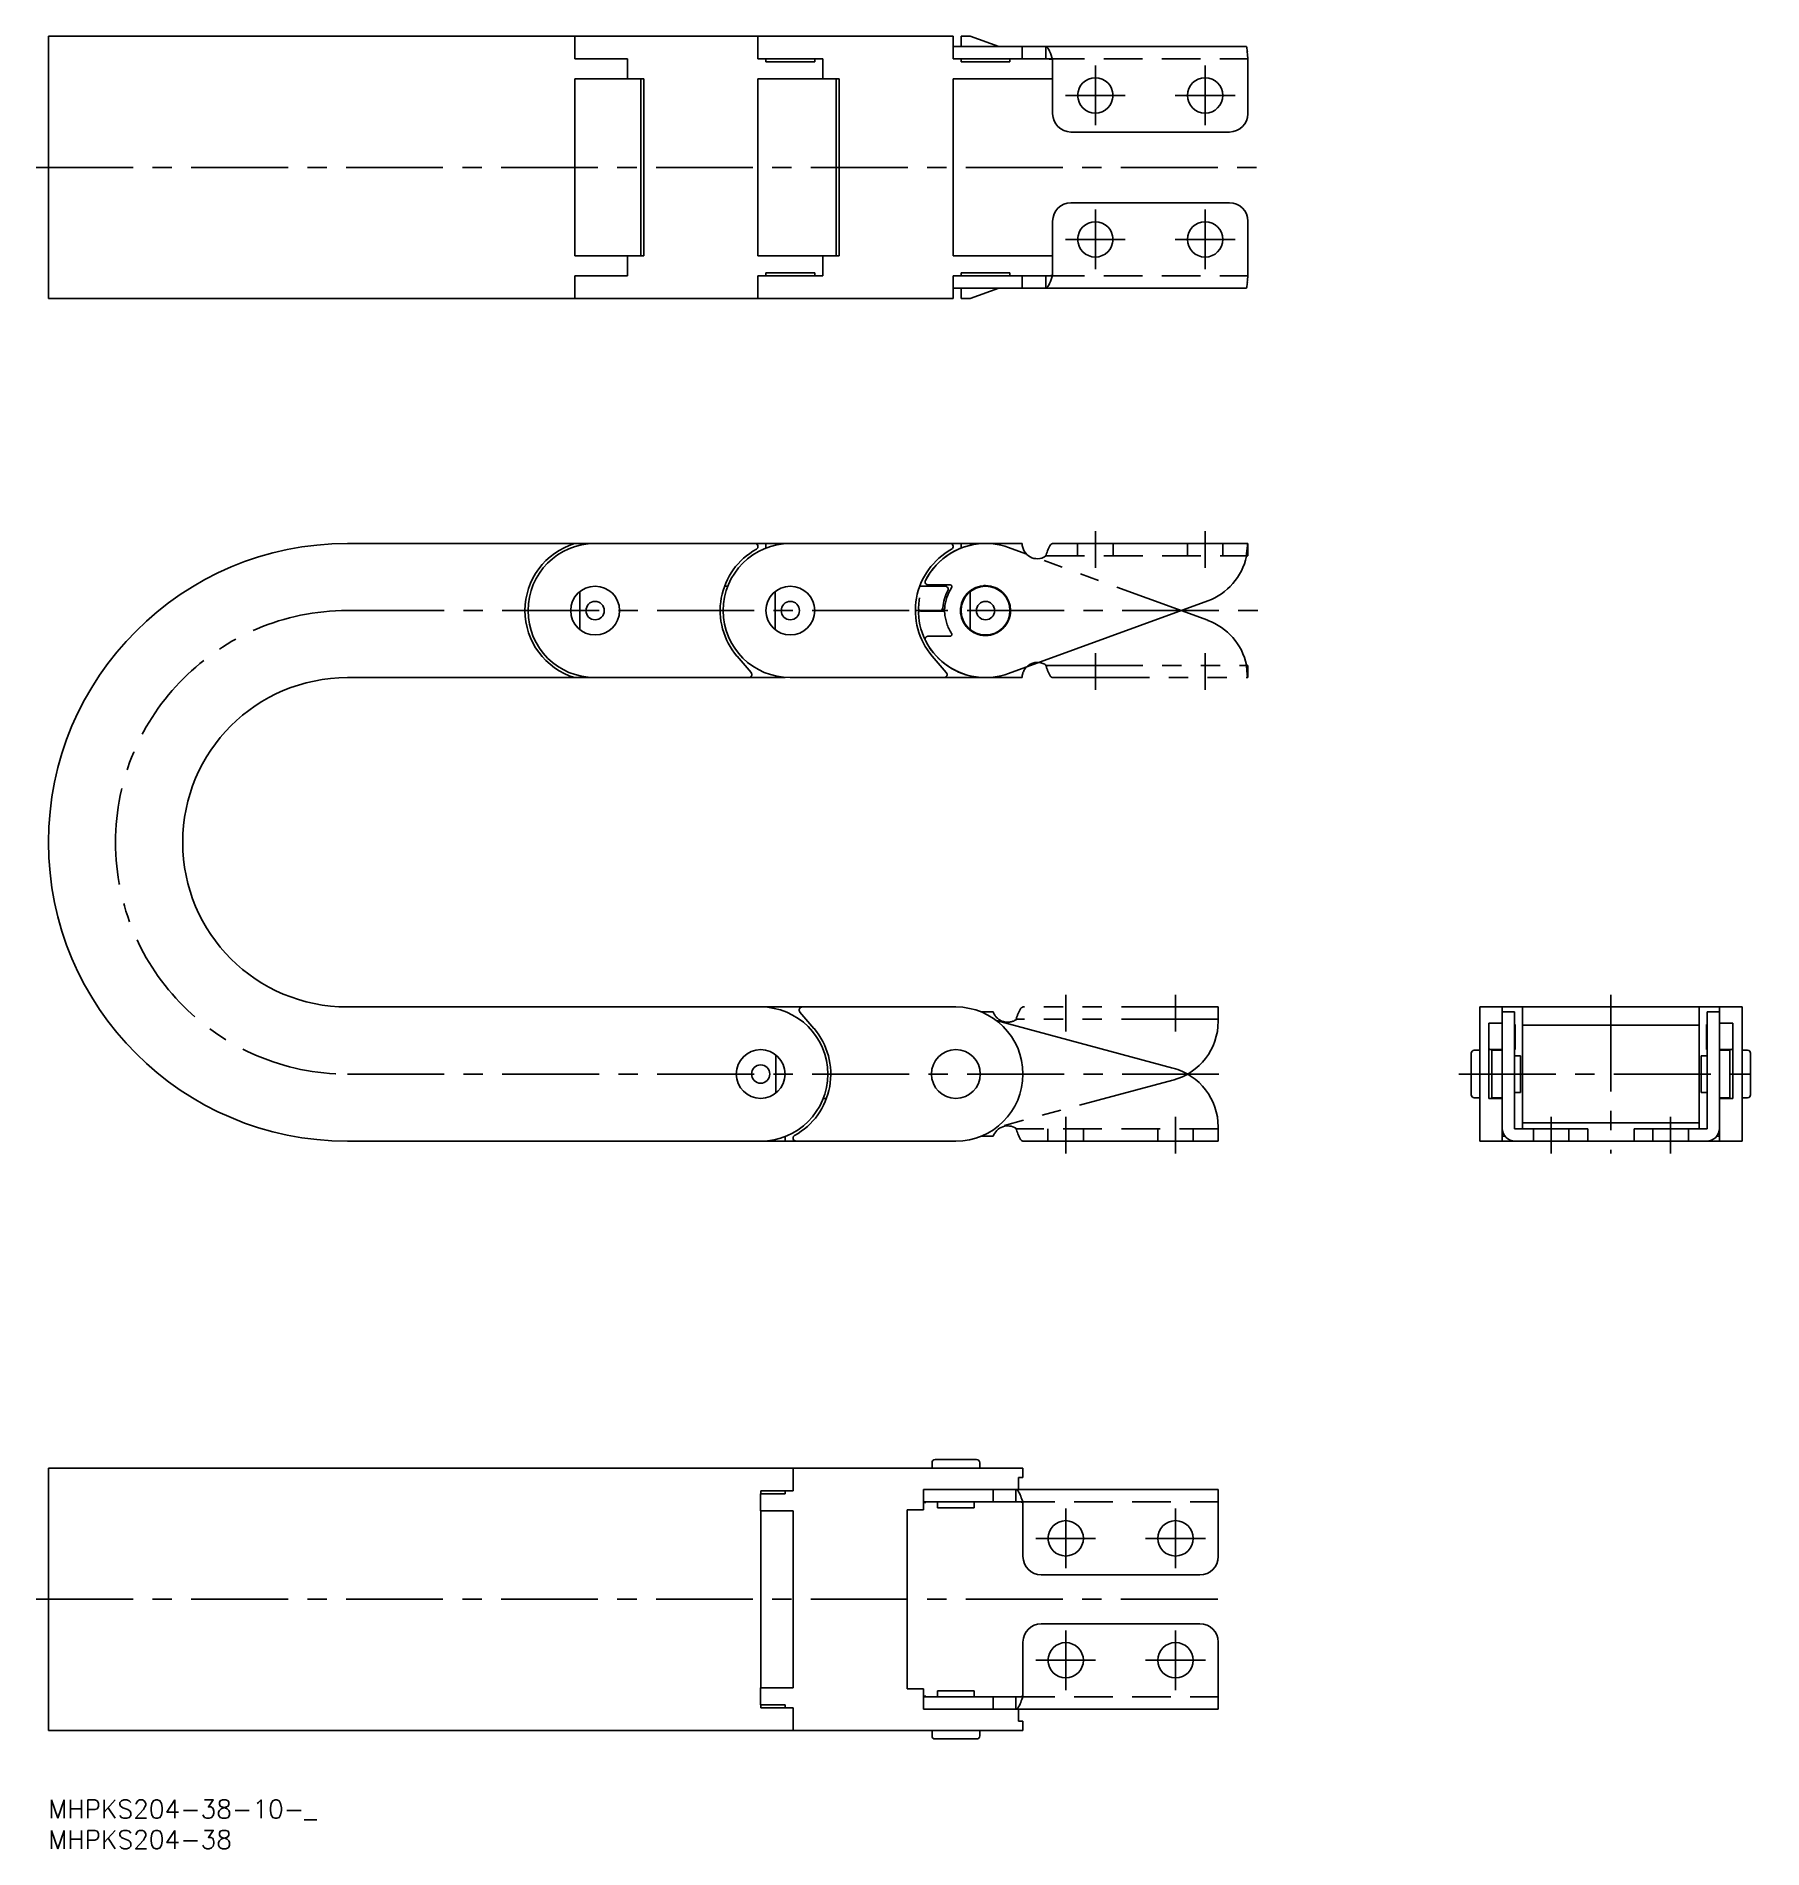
# Model space of a CAD drawing. Extents: x -2 to 281, y -8 to 289.
import ezdxf

# ---------------------------------------------------------------- set-up
doc = ezdxf.new("R2010")
doc.units = 0
doc.header["$LTSCALE"] = 0.5
for name, pattern in [('CENTER', [50.8, 31.75, -6.35, 6.35, -6.35]), ('DASHED', [19.05, 12.7, -6.35]), ('PHANTOM', [63.5, 31.75, -6.35, 6.35, -6.35, 6.35, -6.35])]:
    doc.linetypes.add(name, pattern=pattern)
for name, color, linetype in [('MSM_CENTER', 1, 'CENTER'), ('MSM_CONTINUOUS', 7, 'CONTINUOUS'), ('MSM_DASHED', 4, 'DASHED'), ('MSM_IMAGINARY', 6, 'PHANTOM'), ('MSM_PART_NUMBER', 7, 'CONTINUOUS')]:
    doc.layers.add(name, color=color, linetype=linetype)
doc.styles.get("Standard").update_dxf_attribs({"font": 'txt.shx', "height": 3, "bigfont": 'bigfont.shx'})

# ---------------------------------------------------------------- blocks, each defined once
blk = doc.blocks.new('*U2')
at = {"layer": 'MSM_PART_NUMBER'}
blk.add_text('MHPKS204-38', height=3, dxfattribs=at).set_placement((0, -8))

msp = doc.modelspace()

# ---------------------------------------------------------------- linework, layer by layer
at = {"layer": 'MSM_CENTER'}
for p, q in [((171.61, 274.6), (171.61, 284.4)), ((189.61, 274.6), (189.61, 284.4)), ((166.71, 279.5), (176.51, 279.5)), ((184.71, 279.5), (194.51, 279.5)), ((-2, 267.7), (198.61, 267.7)), ((171.61, 251), (171.61, 260.8)), ((189.61, 251), (189.61, 260.8)), ((166.71, 255.9), (176.51, 255.9)), ((184.71, 255.9), (194.51, 255.9)), ((171.61, 208.03), (171.61, 202.03)), ((189.61, 208.03), (189.61, 202.03)), ((49, 195.03), (198.61, 195.03)), ((256.12, 132.03), (256.12, 106.03)), ((49, 119.03), (193.75, 119.03)), ((231.22, 119.03), (281.02, 119.03)), ((166.75, 112.03), (166.75, 106.03)), ((184.75, 112.03), (184.75, 106.03)), ((246.32, 112.03), (246.32, 106.03)), ((265.92, 112.03), (265.92, 106.03)), ((166.75, 38), (166.75, 47.8)), ((184.75, 38), (184.75, 47.8)), ((161.85, 42.9), (171.65, 42.9)), ((179.85, 42.9), (189.65, 42.9)), ((-2, 32.9), (193.75, 32.9)), ((166.75, 18), (166.75, 27.8)), ((184.75, 18), (184.75, 27.8)), ((161.85, 22.9), (171.65, 22.9)), ((179.85, 22.9), (189.65, 22.9))]:
    msp.add_line(p, q, dxfattribs=at)
msp.add_arc((49, 157.03), 38, 90, 270, dxfattribs=at)
at = {"layer": 'MSM_CONTINUOUS'}
for p, q in [((0, 289.2), (148.3, 289.2)), ((0, 289.2), (0, 246.2)), ((86.26, 285.5), (86.26, 289.2)), ((116.3, 285.5), (116.3, 289.2)), ((148.3, 285.5), (148.3, 289.2)), ((149.61, 289.2), (149.61, 287.5)), ((151.11, 289.2), (149.61, 289.2)), ((155.78, 287.5), (151.11, 289.2)), ((86.26, 285.5), (94.92, 285.5)), ((94.92, 285.5), (94.92, 282.2)), ((116.3, 285.5), (126.92, 285.5)), ((117.61, 285), (117.61, 285.5)), ((125.61, 285), (125.61, 285.5)), ((126.92, 285.5), (126.92, 282.2)), ((148.3, 287.5), (196.39, 287.5)), ((148.3, 285.5), (163.47, 285.5)), ((149.61, 285), (149.61, 285.5)), ((157.61, 285), (157.61, 285.5)), ((159.61, 287.5), (159.61, 285.5)), ((163.47, 285.5), (163.47, 287.5)), ((164.61, 276.5), (164.61, 285.4)), ((196.61, 285.4), (196.61, 276.5)), ((125.61, 285), (117.61, 285)), ((157.61, 285), (149.61, 285)), ((86.26, 253.2), (86.26, 282.2)), ((97.61, 282.2), (86.26, 282.2)), ((97.11, 253.2), (97.11, 282.2)), ((97.61, 253.2), (97.61, 282.2)), ((116.3, 253.2), (116.3, 282.2)), ((129.61, 282.2), (116.3, 282.2)), ((129.11, 253.2), (129.11, 282.2)), ((129.61, 253.2), (129.61, 282.2)), ((148.3, 253.2), (148.3, 282.2)), ((164.61, 282.2), (148.3, 282.2)), ((193.61, 273.5), (167.61, 273.5)), ((167.61, 261.9), (193.61, 261.9)), ((164.61, 250), (164.61, 258.9)), ((196.61, 258.9), (196.61, 250)), ((97.61, 253.2), (86.26, 253.2)), ((94.92, 253.2), (94.92, 249.9)), ((129.61, 253.2), (116.3, 253.2)), ((126.92, 253.2), (126.92, 249.9)), ((164.61, 253.2), (148.3, 253.2)), ((86.26, 246.2), (86.26, 249.9)), ((86.26, 249.9), (94.92, 249.9)), ((116.3, 249.9), (126.92, 249.9)), ((116.3, 246.2), (116.3, 249.9)), ((125.61, 250.4), (117.61, 250.4)), ((117.61, 250.4), (117.61, 249.9)), ((125.61, 250.4), (125.61, 249.9)), ((148.3, 249.9), (163.47, 249.9)), ((148.3, 246.2), (148.3, 249.9)), ((157.61, 250.4), (149.61, 250.4)), ((149.61, 250.4), (149.61, 249.9)), ((157.61, 250.4), (157.61, 249.9)), ((159.61, 249.9), (159.61, 247.9)), ((163.47, 249.9), (163.47, 247.9)), ((148.3, 247.9), (196.39, 247.9)), ((149.61, 247.9), (149.61, 246.2)), ((151.11, 246.2), (155.78, 247.9)), ((148.3, 246.2), (0, 246.2)), ((151.11, 246.2), (149.61, 246.2)), ((49, 206.03), (159.61, 206.03)), ((117.61, 206.03), (117.61, 205.27)), ((149.61, 206.03), (149.61, 205.27)), ((164.61, 206.03), (196.61, 206.03)), ((196.61, 204.03), (196.61, 206.03)), ((147.8, 199.23), (144.22, 199.23)), ((87.11, 198.15), (87.11, 191.9)), ((111.36, 199.03), (110.83, 199.03)), ((119.11, 198.15), (119.11, 191.9)), ((146.98, 199.03), (142.83, 199.03)), ((151.11, 198.15), (151.11, 191.9)), ((152.71, 199.03), (154.51, 199.03)), ((190.04, 196.63), (157.38, 184.7)), ((110.11, 195.03), (110.61, 195.03)), ((142.11, 195.03), (146.13, 195.03)), ((146.43, 195.13), (146.62, 195.13)), ((112.87, 187.56), (115.18, 184.85)), ((144.87, 187.56), (147.18, 184.85)), ((49, 184.03), (120.74, 184.03)), ((120.75, 184.06), (120.74, 184.03)), ((121.61, 184.03), (153.61, 184.03)), ((152.75, 184.06), (152.74, 184.03)), ((148.75, 130.03), (49, 130.03)), ((117.61, 129.99), (117.61, 130.03)), ((125.49, 126.5), (123.18, 129.2)), ((184.34, 120.02), (155.37, 127.81)), ((234.62, 130.03), (277.62, 130.03)), ((234.62, 108.03), (234.62, 130.03)), ((238.32, 130.03), (238.32, 108.03)), ((240.32, 129.23), (238.32, 129.23)), ((240.32, 110.13), (240.32, 129.23)), ((241.62, 130.03), (241.62, 110.03)), ((270.62, 110.03), (270.62, 130.03)), ((271.92, 110.13), (271.92, 129.23)), ((273.92, 129.23), (271.92, 129.23)), ((273.92, 130.03), (273.92, 108.03)), ((277.62, 108.03), (277.62, 130.03)), ((236.12, 127.39), (236.12, 115.03)), ((236.12, 127.39), (238.32, 127.39)), ((240.42, 127.18), (240.32, 127.18)), ((240.42, 127.18), (240.42, 123.03)), ((241.62, 127.03), (270.62, 127.03)), ((271.82, 127.18), (271.92, 127.18)), ((271.82, 127.18), (271.82, 123.03)), ((276.12, 127.39), (273.92, 127.39)), ((276.12, 127.39), (276.12, 115.03)), ((119.25, 115.9), (119.25, 122.15)), ((233.22, 115.63), (233.22, 122.43)), ((234.62, 122.93), (233.72, 122.93)), ((236.25, 123.03), (236.12, 123.21)), ((236.25, 123.03), (238.32, 123.03)), ((236.62, 115.03), (236.62, 123.03)), ((238.32, 122.93), (236.62, 122.93)), ((240.42, 123.98), (240.32, 123.98)), ((240.42, 123.03), (240.32, 123.03)), ((241.32, 122.03), (240.32, 122.03)), ((241.32, 116.03), (241.32, 122.03)), ((270.92, 122.03), (270.92, 116.03)), ((271.92, 122.03), (270.92, 122.03)), ((271.82, 123.98), (271.92, 123.98)), ((271.82, 123.03), (271.92, 123.03)), ((275.98, 123.03), (273.92, 123.03)), ((275.62, 122.93), (273.92, 122.93)), ((275.62, 115.03), (275.62, 123.03)), ((275.98, 123.03), (276.12, 123.21)), ((278.52, 122.93), (277.62, 122.93)), ((279.02, 122.43), (279.02, 115.63)), ((128.25, 119.03), (127.75, 119.03)), ((240.32, 116.03), (241.32, 116.03)), ((270.92, 116.03), (271.92, 116.03)), ((126.99, 115.03), (127.53, 115.03)), ((233.72, 115.13), (234.62, 115.13)), ((236.12, 115.03), (238.32, 115.03)), ((236.62, 115.13), (238.32, 115.13)), ((273.92, 115.13), (275.62, 115.13)), ((276.12, 115.03), (273.92, 115.03)), ((277.62, 115.13), (278.52, 115.13)), ((191.75, 110.36), (191.75, 108.03)), ((240.42, 110.03), (252.32, 110.03)), ((241.62, 111.03), (270.62, 111.03)), ((252.32, 110.03), (252.32, 108.03)), ((259.92, 110.03), (271.82, 110.03)), ((259.92, 108.03), (259.92, 110.03)), ((49, 108.03), (148.75, 108.03)), ((120.75, 108.03), (120.75, 108.78)), ((152.86, 108.83), (154.88, 108.83)), ((191.75, 108.03), (159.75, 108.03)), ((234.62, 108.03), (277.62, 108.03)), ((238.32, 108.83), (238.77, 108.83)), ((273.46, 108.83), (273.92, 108.83)), ((159.75, 54.4), (0, 54.4)), ((0, 54.4), (0, 11.4)), ((122.05, 54.4), (122.05, 50.7)), ((144.85, 55.3), (144.85, 54.4)), ((145.35, 55.8), (152.15, 55.8)), ((152.65, 54.4), (152.65, 55.3)), ((159.75, 52.9), (159.75, 54.4)), ((116.75, 50.7), (122.05, 50.7)), ((116.75, 50.7), (116.75, 50.2)), ((120.75, 50.2), (120.75, 50.7)), ((143.44, 50.9), (191.75, 50.9)), ((143.44, 47.6), (143.44, 50.9)), ((154.88, 50.9), (154.88, 48.9)), ((158.6, 48.9), (158.6, 50.9)), ((158.99, 52.9), (158.99, 50.9)), ((159.75, 52.9), (158.99, 52.9)), ((191.75, 50.9), (191.75, 39.9)), ((116.74, 50.2), (120.75, 50.2)), ((116.74, 50.2), (116.74, 47.4)), ((140.75, 47.6), (140.75, 18.2)), ((140.75, 47.6), (143.44, 47.6)), ((143.44, 48.9), (158.6, 48.9)), ((143.8, 48.8), (143.44, 48.8)), ((143.8, 48.8), (143.8, 48.9)), ((145.75, 48.9), (145.75, 47.9)), ((145.75, 47.9), (151.75, 47.9)), ((151.75, 47.9), (151.75, 48.9)), ((159.75, 39.9), (159.75, 48.8)), ((116.74, 47.4), (122.05, 47.4)), ((116.75, 47.4), (116.75, 18.4)), ((122.05, 47.4), (122.05, 18.4)), ((188.75, 36.9), (162.75, 36.9)), ((162.75, 28.9), (188.75, 28.9)), ((159.75, 17), (159.75, 25.9)), ((191.75, 25.9), (191.75, 14.9)), ((116.74, 18.4), (122.05, 18.4)), ((116.74, 18.4), (116.74, 15.6)), ((140.75, 18.2), (143.44, 18.2)), ((143.44, 14.9), (143.44, 18.2)), ((151.75, 17.9), (145.75, 17.9)), ((145.75, 17.9), (145.75, 16.9)), ((151.75, 16.9), (151.75, 17.9)), ((116.74, 15.6), (120.75, 15.6)), ((116.75, 15.6), (116.75, 15.1)), ((116.75, 15.1), (122.05, 15.1)), ((120.75, 15.6), (120.75, 15.1)), ((122.05, 15.1), (122.05, 11.4)), ((143.8, 17), (143.44, 17)), ((143.44, 16.9), (158.6, 16.9)), ((143.44, 14.9), (191.75, 14.9)), ((143.8, 17), (143.8, 16.9)), ((154.88, 16.9), (154.88, 14.9)), ((158.6, 16.9), (158.6, 14.9)), ((158.99, 12.9), (158.99, 14.9)), ((159.75, 12.9), (158.99, 12.9)), ((159.75, 11.4), (159.75, 12.9)), ((159.75, 11.4), (0, 11.4)), ((144.85, 11.4), (144.85, 10.5)), ((145.35, 10), (152.15, 10)), ((152.65, 10.5), (152.65, 11.4))]:
    msp.add_line(p, q, dxfattribs=at)
for centre, radius in [((171.61, 279.5), 2.9), ((189.61, 279.5), 2.9), ((171.61, 255.9), 2.9), ((189.61, 255.9), 2.9), ((153.61, 195.03), 4.1), ((89.61, 195.03), 4), ((89.61, 195.03), 1.5), ((121.61, 195.03), 4), ((121.61, 195.03), 1.5), ((153.61, 195.03), 4), ((153.61, 195.03), 1.5), ((116.75, 119.03), 4), ((148.75, 119.03), 4), ((116.75, 119.03), 1.5), ((166.75, 42.9), 2.9), ((184.75, 42.9), 2.9), ((166.75, 22.9), 2.9), ((184.75, 22.9), 2.9)]:
    msp.add_circle(centre, radius, dxfattribs=at)
for centre, radius, start, end in [((163.45, 287.16), 0.345, 44.9592, 86.8499), ((163.34, 277.51), 7.99, 80.8847, 89.1199), ((162.17, 285.99), 2.07, 21.0807, 43.0099), ((147.78, 279.85), 17.72, 18.2796, 22.8758), ((196.24, 287.37), 0.196, 9.504, 41.6142), ((187.27, 285.98), 9.28, 3.6612, 8.8516), ((103.9, 279.39), 92.9, 3.7106, 4.432), ((167.61, 276.5), 3, 180, 270), ((193.61, 276.5), 3, 270, 0), ((167.61, 258.9), 3, 90, 180), ((193.61, 258.9), 3, 0, 90), ((163.34, 257.9), 7.99, 270.8801, 279.1153), ((147.78, 255.56), 17.72, 337.1242, 341.7204), ((103.9, 256.02), 92.9, 355.568, 356.2894), ((163.45, 248.25), 0.345, 273.1501, 315.0408), ((162.17, 249.42), 2.07, 316.9901, 338.9193), ((196.24, 248.03), 0.196, 318.3858, 350.496), ((187.27, 249.43), 9.28, 351.1484, 356.3388), ((49, 157.03), 49, 90, 270), ((89.61, 195.03), 11.5, 106.9574, 253.0426), ((89.61, 195.03), 11, 90, 270), ((121.61, 195.03), 11.5, 118.955, 220.5), ((121.61, 195.03), 11, 90, 270), ((115.8, 205.53), 0.5, 298.955, 90), ((153.61, 195.03), 11.5, 118.955, 220.5), ((153.61, 195.03), 11, 90, 153.409), ((147.8, 205.53), 0.5, 298.955, 90), ((162.11, 206.03), 2.5, 180, 302.8599), ((173.35, 200.93), 10.33, 152.2857, 163.1051), ((164.77, 205.38), 0.665, 104.2239, 148.5768), ((228.32, 202.24), 31.98, 173.7509, 176.9766), ((162.84, 210.55), 34.04, 351.8474, 352.2007), ((196.76, 205.9), 0.196, 138.3853, 170.4974), ((186.61, 206.02), 10, 290.0712, 347.9197), ((196.75, 203.47), 0.584, 111.3689, 128.65), ((196.62, 203.74), 0.284, 92.8534, 107.1047), ((144.22, 199.73), 0.5, 153.409, 270), ((147.8, 198.93), 0.3, 326.1416, 90), ((153.61, 195.03), 7, 152.1819, 176.1774), ((153.61, 195.03), 6.7, 146.1416, 176.7242), ((146.98, 198.53), 0.5, 332.1819, 90), ((143.12, 194.63), 0.5, 126.8699, 182.1832), ((153.61, 195.03), 11, 182.1832, 290.0712), ((146.13, 195.53), 0.5, 270, 356.1774), ((146.62, 195.43), 0.3, 270, 356.7242), ((114.8, 184.53), 0.5, 270, 40.5), ((146.8, 184.53), 0.5, 270, 40.5), ((49, 157.03), 27, 90, 270), ((116.75, 119.03), 11, 270, 90), ((123.56, 129.53), 0.5, 90, 220.5), ((148.75, 119.03), 11, 270, 90), ((116.75, 119.03), 11.5, 298.955, 40.5), ((233.72, 122.43), 0.5, 90, 180), ((278.52, 122.43), 0.5, 0, 90), ((181.75, 110.36), 10, 0, 74.9497), ((233.72, 115.63), 0.5, 180, 270), ((278.52, 115.63), 0.5, 270, 0), ((157.25, 108.03), 2.5, 57.1401, 161.3371), ((168.48, 113.13), 10.33, 196.8949, 207.7143), ((240.42, 110.13), 2.1, 180, 270), ((240.42, 110.13), 0.1, 180, 270), ((271.82, 110.13), 2.1, 270, 0), ((271.82, 110.13), 0.1, 270, 0), ((122.55, 108.53), 0.5, 118.955, 270), ((159.91, 108.67), 0.665, 211.4232, 255.7761), ((145.35, 55.3), 0.5, 90, 180), ((152.15, 55.3), 0.5, 0, 90), ((158.56, 50.49), 0.412, 36.1983, 84.0521), ((156.06, 48.64), 3.52, 19.4338, 36.397), ((158.48, 40.91), 7.99, 80.8847, 89.1199), ((134.8, 40.35), 26.34, 18.7173, 21.0677), ((162.75, 39.9), 3, 180, 270), ((188.75, 39.9), 3, 270, 0), ((162.75, 25.9), 3, 90, 180), ((188.75, 25.9), 3, 0, 90), ((158.48, 24.89), 7.99, 270.8801, 279.1153), ((158.56, 15.31), 0.412, 275.9479, 323.8017), ((156.06, 17.16), 3.52, 323.603, 340.5662), ((134.8, 25.45), 26.34, 338.9323, 341.2827), ((145.35, 10.5), 0.5, 180, 270), ((152.15, 10.5), 0.5, 270, 0)]:
    msp.add_arc(centre, radius, start, end, dxfattribs=at)
at = {"layer": 'MSM_DASHED'}
for p, q in [((163.47, 285.5), (196.6, 285.5)), ((163.47, 249.9), (196.6, 249.9)), ((168.71, 204.03), (168.71, 206.03)), ((174.51, 206.03), (174.51, 204.03)), ((186.71, 204.03), (186.71, 206.03)), ((192.51, 206.03), (192.51, 204.03)), ((163.5, 204.03), (196.61, 204.03)), ((191.75, 110.03), (158.63, 110.03)), ((163.85, 108.03), (163.85, 110.03)), ((169.65, 110.03), (169.65, 108.03)), ((181.85, 108.03), (181.85, 110.03)), ((187.65, 110.03), (187.65, 108.03)), ((243.42, 108.03), (243.42, 110.03)), ((249.22, 110.03), (249.22, 108.03)), ((263.02, 108.03), (263.02, 110.03)), ((268.82, 110.03), (268.82, 108.03)), ((158.6, 48.9), (191.75, 48.9)), ((158.6, 16.9), (191.75, 16.9))]:
    msp.add_line(p, q, dxfattribs=at)
at = {"layer": 'MSM_IMAGINARY'}
for p, q in [((190.04, 193.43), (157.38, 205.36)), ((143.12, 194.93), (146.62, 194.93)), ((147.8, 190.83), (144.22, 190.83)), ((171.61, 182.03), (171.61, 188.03)), ((189.61, 182.03), (189.61, 188.03)), ((163.5, 186.03), (196.61, 186.03)), ((196.61, 186.03), (196.61, 184.03)), ((153.61, 184.03), (159.61, 184.03)), ((164.61, 184.03), (196.61, 184.03)), ((166.75, 126.03), (166.75, 132.03)), ((184.75, 126.03), (184.75, 132.03)), ((152.86, 129.23), (154.88, 129.23)), ((191.75, 128.03), (158.63, 128.03)), ((191.75, 130.03), (159.75, 130.03)), ((191.75, 127.69), (191.75, 130.03)), ((184.34, 118.04), (155.37, 110.25))]:
    msp.add_line(p, q, dxfattribs=at)
msp.add_circle((153.61, 195.03), 4.1, dxfattribs=at)
for centre, radius, start, end in [((153.61, 195.03), 11, 69.9288, 177.8168), ((143.12, 195.43), 0.5, 177.8168, 270), ((146.62, 194.63), 0.3, 3.2758, 90), ((153.61, 195.03), 6.7, 183.2758, 213.8584), ((186.61, 184.03), 10, 12.0803, 69.9288), ((144.22, 190.33), 0.5, 90, 206.591), ((147.8, 191.13), 0.3, 270, 33.8584), ((153.61, 195.03), 11, 206.591, 270), ((162.11, 184.03), 2.5, 57.1401, 180), ((173.35, 189.13), 10.33, 196.8949, 207.7143), ((164.77, 184.67), 0.665, 211.4232, 255.7761), ((196.75, 186.58), 0.584, 231.35, 248.6311), ((228.32, 187.81), 31.98, 183.0234, 186.2491), ((162.84, 179.51), 34.04, 7.7993, 8.1526), ((196.62, 186.31), 0.284, 252.8953, 267.1466), ((196.76, 184.16), 0.196, 189.5026, 221.6147), ((157.25, 130.03), 2.5, 198.6629, 302.8599), ((168.48, 124.93), 10.33, 152.2857, 163.1051), ((159.91, 129.38), 0.665, 104.2239, 148.5768), ((181.75, 127.69), 10, 285.0503, 0)]:
    msp.add_arc(centre, radius, start, end, dxfattribs=at)

# ---------------------------------------------------------------- block references
at = {"layer": 'MSM_CONTINUOUS'}
msp.add_blockref('*U2', (0, 0), dxfattribs=at)

# ---------------------------------------------------------------- texts
at = {"layer": 'MSM_PART_NUMBER'}
msp.add_text('MHPKS204-38-10-_', height=3, dxfattribs=at).set_placement((0, -3))

doc.saveas('drawing.dxf')
